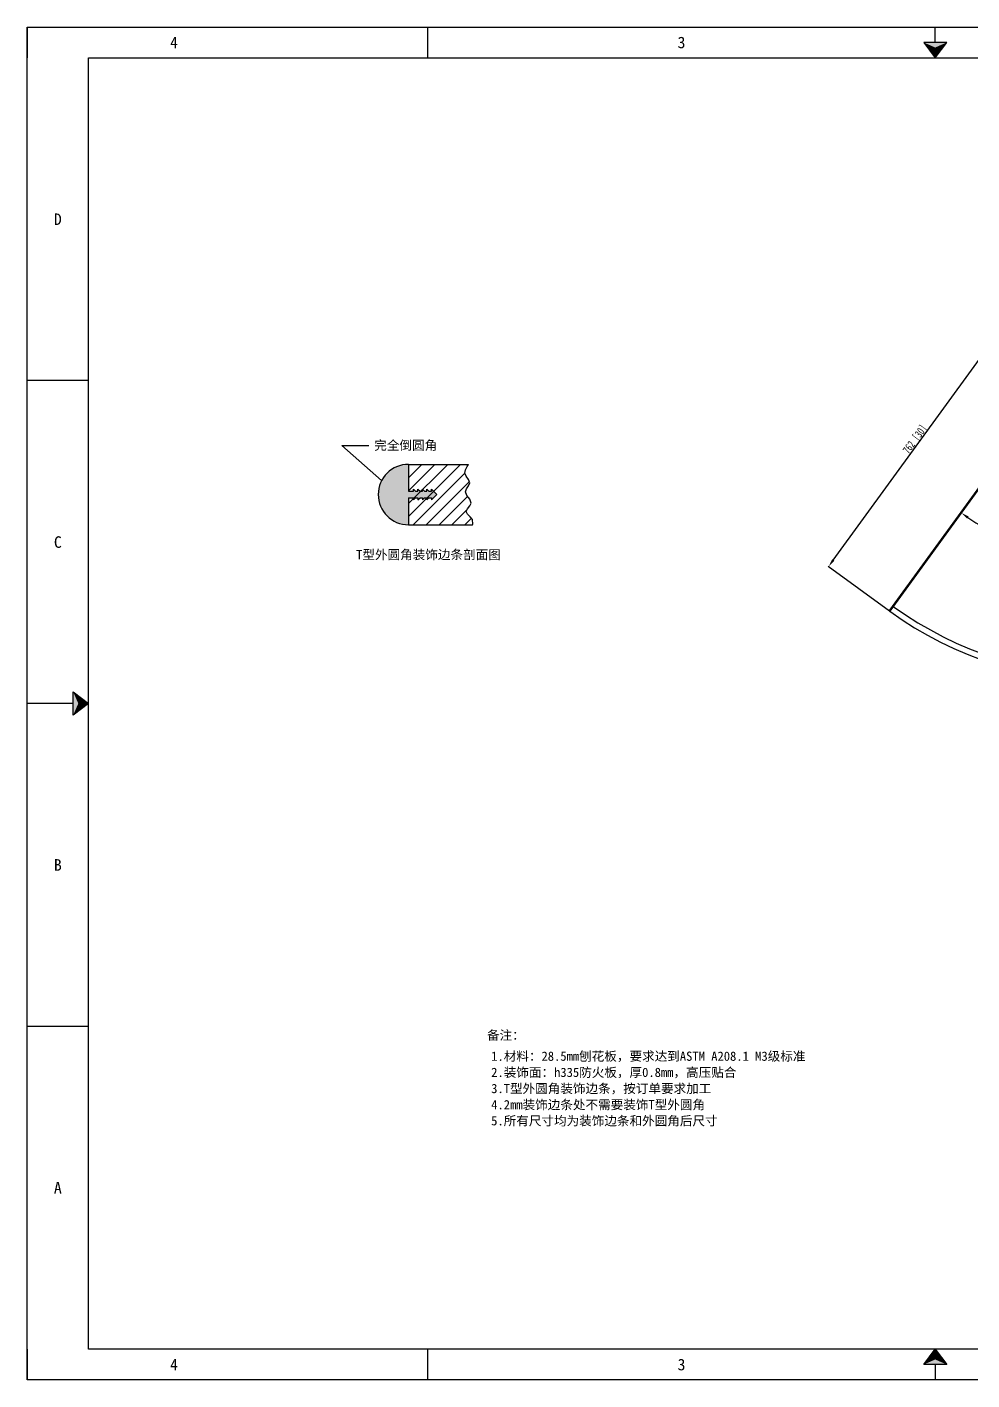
# Model space of a CAD drawing. Header units: inches. Extents: x 777 to 31414, y -57949 to 2393.
# Drawn here: x 24494 to 26833, y -44330 to -40979 of the extents above; entities that cross this region are included whole.
import ezdxf
from ezdxf.enums import TextEntityAlignment as Align

# ---------------------------------------------------------------- set-up
doc = ezdxf.new("R2010")
doc.units = ezdxf.units.IN
doc.header["$LTSCALE"] = 0.605
doc.header["$MEASUREMENT"] = 0
doc.header["$PDMODE"] = 3
doc.header["$PDSIZE"] = 0.25
doc.linetypes.add('DOT', pattern=[0.2, 0.1, -0.1])
doc.layers.get('0').update_dxf_attribs({"linetype": 'CONTINUOUS'})
doc.layers.get('Defpoints').update_dxf_attribs({"linetype": 'CONTINUOUS'})
for name, color, linetype in [('02-05848-001_DXF_HATCHING', 7, 'CONTINUOUS'), ('02-05848-001_DXF_TEXT', 7, 'CONTINUOUS'), ('02-05849-001DXF_CONTINUOUS_LINE', 7, 'CONTINUOUS'), ('print', 30, 'CONTINUOUS')]:
    doc.layers.add(name, color=color, linetype=linetype)
doc.layers.add('dim', color=2, linetype='CONTINUOUS', lineweight=9)
doc.styles.add('Dartop', font='')
doc.styles.add('hzHT', font='simhei.ttf')
doc.styles.get("Standard").update_dxf_attribs({"font": 'txt', "width": 0.7})
doc.styles.get('Dartop').set_extended_font_data('FangSong_GB2312')
doc.dimstyles.new('ISO-25', dxfattribs={"dimtxt": 20, "dimasz": 20, "dimexe": 1.25, "dimexo": 0.625, "dimtad": 1, "dimdec": 1, "dimtxsty": 'Standard', "dimcen": 2.5, "dimadec": 0, "dimazin": 0, "dimtfac": 1, "dimtdec": 1, "dimtmove": 0, "dimatfit": 3, "dimfxl": 0, "dimarcsym": 0})
doc.dimstyles.get("Standard").update_dxf_attribs({"dimtxt": 0.1, "dimasz": 0.125, "dimexe": 0.18, "dimexo": 0.0625, "dimgap": 0.09, "dimtad": 0, "dimtih": 1, "dimtoh": 1, "dimdec": 3, "dimzin": 4, "dimdsep": 46, "dimtxsty": 'Standard', "dimblk": '_FILLED', "dimblk1": '_FILLED', "dimblk2": '_FILLED', "dimcen": 0.09, "dimadec": 0, "dimazin": 0, "dimtol": 1, "dimtp": 0.008, "dimtm": 0.008, "dimtfac": 1, "dimtdec": 3, "dimtofl": 0, "dimtmove": 0, "dimatfit": 3, "dimldrblk": '_FILLED', "dimfxl": 0, "dimtolj": 1, "dimtzin": 4, "dimarcsym": 0})

# ---------------------------------------------------------------- blocks, each defined once
blk = doc.blocks.new('_FILLED')
at = {"color": 0, "linetype": 'ByBlock'}
blk.add_solid([(0, 0), (-1, 0.16), (-1, -0.16)], dxfattribs=at)
blk = doc.blocks.new('*U5')
at = {"color": 254, "linetype": 'Continuous', "extrusion": (0, 0, -1)}
for points in [[(-17, 0.333), (-16.812, 0.25), (-17, 0.5)], [(-17, 0.333), (-17, 0.5), (-17.188, 0.25)], [(-17, 0.333), (-17.188, 0.25), (-16.812, 0.25)]]:
    blk.add_solid(points, dxfattribs=at)
blk = doc.blocks.new('*U6')
at = {"color": 254, "linetype": 'Continuous'}
for points in [[(17, 21.667), (17.188, 21.75), (16.812, 21.75)], [(17, 21.667), (16.812, 21.75), (17, 21.5)], [(17, 21.667), (17, 21.5), (17.188, 21.75)]]:
    blk.add_solid(points, dxfattribs=at)
blk = doc.blocks.new('*U3')
at = {"color": 254, "linetype": 'Continuous', "extrusion": (0, 0, -1)}
for points in [[(-0.833, 11), (-0.75, 10.812), (-0.75, 11.188)], [(-0.833, 11), (-0.75, 11.188), (-1, 11)], [(-0.833, 11), (-1, 11), (-0.75, 10.812)]]:
    blk.add_solid(points, dxfattribs=at)
blk = doc.blocks.new('*D171')
at = {"layer": 'Defpoints', "color": 0}
for p in [(26926.3, -41699), (27077.9, -41809.2), (26630, -42425.6)]:
    blk.add_point(p, dxfattribs=at)
at = {"layer": 'dim', "color": 0, "lineweight": -2}
for p, q in [((27077.4, -41808.8), (26925.2, -41698.3)), ((26490.1, -42299.3), (26914.5, -41715.2)), ((26629.5, -42425.3), (26477.4, -42314.7))]:
    blk.add_line(p, q, dxfattribs=at)
at = {"layer": 'dim', "color": 0}
for points in [[(26911.8, -41713.2), (26917.2, -41717.1), (26926.3, -41699)], [(26487.4, -42297.3), (26492.8, -42301.2), (26478.4, -42315.5)]]:
    blk.add_solid(points, dxfattribs=at)
at = {"layer": 'dim', "color": 0, "insert": (26693.7, -42001), "char_height": 20, "attachment_point": 5, "rotation": 54}
blk.add_mtext('762 [30]', dxfattribs=at)
blk = doc.blocks.new('*D172')
at = {"layer": 'Defpoints', "color": 0}
for p in [(27232.4, -41766.4), (27077.9, -41809.2), (27041.9, -42287), (26638.8, -42413.5), (27709.6, -42423.2)]:
    blk.add_point(p, dxfattribs=at)
at = {"layer": 'dim', "color": 0, "lineweight": -2}
blk.add_arc((27170.7, -41681.5), 619.1, 235.8511, 304.1489, dxfattribs=at)
at = {"layer": 'dim', "color": 0}
for points in [[(26821.2, -42196.5), (26825.1, -42191.1), (26806.8, -42182.3)], [(27516.3, -42191.1), (27520.1, -42196.5), (27534.5, -42182.3)]]:
    blk.add_solid(points, dxfattribs=at)
at = {"layer": 'dim', "color": 0, "insert": (27201.9, -42289.1), "char_height": 20, "attachment_point": 5, "rotation": 2.9445}
blk.add_mtext('72°', dxfattribs=at)

msp = doc.modelspace()

# ---------------------------------------------------------------- hatches: boundary and pattern name
at = {"layer": '02-05848-001_DXF_HATCHING', "linetype": 'Continuous'}
h = msp.add_hatch(color=2, dxfattribs=at)
edge = h.paths.add_edge_path()
edge.add_line((25455.75, -42145.04), (25461.79, -42145.04))
edge.add_line((25461.79, -42145.04), (25461.79, -42150.08))
edge.add_line((25461.79, -42150.08), (25466.85, -42145.04))
edge.add_line((25466.85, -42145.04), (25472.9, -42145.04))
edge.add_line((25472.9, -42145.04), (25472.9, -42150.08))
edge.add_line((25472.9, -42150.08), (25477.96, -42145.04))
edge.add_line((25477.96, -42145.04), (25484, -42145.04))
edge.add_line((25484, -42145.04), (25484, -42150.08))
edge.add_line((25484, -42150.08), (25489.06, -42145.04))
edge.add_line((25489.06, -42145.04), (25495.1, -42145.04))
edge.add_line((25495.1, -42145.04), (25495.1, -42150.08))
edge.add_line((25495.1, -42150.08), (25508.38, -42136.85))
edge.add_line((25495.1, -42123.62), (25508.38, -42136.85))
edge.add_line((25495.1, -42128.67), (25495.1, -42123.62))
edge.add_line((25489.06, -42128.67), (25495.1, -42128.67))
edge.add_line((25484, -42123.62), (25489.06, -42128.67))
edge.add_line((25484, -42128.67), (25484, -42123.62))
edge.add_line((25477.96, -42128.67), (25484, -42128.67))
edge.add_line((25472.9, -42123.62), (25477.96, -42128.67))
edge.add_line((25472.9, -42128.67), (25472.9, -42123.62))
edge.add_line((25466.85, -42128.67), (25472.9, -42128.67))
edge.add_line((25461.79, -42123.62), (25466.85, -42128.67))
edge.add_line((25461.79, -42128.67), (25461.79, -42123.62))
edge.add_line((25455.75, -42128.67), (25461.79, -42128.67))
edge.add_line((25450.69, -42123.62), (25455.75, -42128.67))
edge.add_line((25450.69, -42128.67), (25450.69, -42123.62))
edge.add_line((25438.12, -42128.67), (25450.69, -42128.67))
edge.add_line((25438.12, -42062.05), (25438.12, -42128.67))
edge.add_arc((25438.12, -42136.85), 74.8, 90, 270)
edge.add_line((25438.12, -42145.04), (25438.12, -42211.66))
edge.add_line((25438.12, -42145.04), (25450.69, -42145.04))
edge.add_line((25450.69, -42145.04), (25450.69, -42150.08))
edge.add_line((25450.69, -42150.08), (25455.75, -42145.04))

# ---------------------------------------------------------------- linework, layer by layer
at = {"color": 0, "linetype": 'DOT'}
for p, q in [((24493.92, -40979.15), (29255.16, -40979.15)), ((24493.92, -44253.36), (24493.92, -41055.3)), ((29255.16, -44329.51), (24493.92, -44329.51))]:
    msp.add_line(p, q, dxfattribs=at)
at = {"color": 0}
for p, q in [((24493.92, -40979.15), (24493.92, -41055.3)), ((25486.01, -41055.3), (25486.01, -40979.15)), ((26742.39, -41017.22), (26742.39, -40979.15)), ((24646.21, -44253.36), (24646.21, -41055.3)), ((24646.21, -41055.3), (29179.01, -41055.3)), ((24646.21, -41854.81), (24493.92, -41854.81)), ((24608.14, -42654.33), (24493.92, -42654.33)), ((24646.21, -43453.85), (24493.92, -43453.85)), ((24493.92, -44253.36), (24493.92, -44329.51)), ((29179.01, -44253.36), (24646.21, -44253.36)), ((25486.01, -44329.51), (25486.01, -44253.36)), ((26742.39, -44291.43), (26742.39, -44329.51))]:
    msp.add_line(p, q, dxfattribs=at)
at = {"color": 2, "linetype": 'Continuous'}
for p, q in [((25438.12, -42095.31), (25471.38, -42062.05)), ((25438.12, -42127.34), (25503.41, -42062.05)), ((25438.12, -42159.37), (25535.44, -42062.05)), ((25438.12, -42191.39), (25567.46, -42062.05)), ((25449.89, -42211.66), (25577.6, -42083.94)), ((25481.91, -42211.66), (25589.05, -42104.52)), ((25513.94, -42211.66), (25584.28, -42141.31)), ((25545.97, -42211.66), (25583.78, -42173.85)), ((25578, -42211.66), (25593.85, -42195.8))]:
    msp.add_line(p, q, dxfattribs=at)
at = {"color": 7, "linetype": 'Continuous'}
for p, q in [((25438.12, -42062.05), (25438.12, -42128.67)), ((25438.12, -42062.05), (25586.5, -42062.05)), ((25577.54, -42083.83), (25579.12, -42075.85)), ((25579.12, -42075.85), (25583.77, -42067.7)), ((25583.77, -42067.7), (25586.5, -42062.05)), ((25581.38, -42091.74), (25577.54, -42083.83)), ((25587.22, -42099.58), (25581.38, -42091.74)), ((25590.15, -42107.47), (25587.22, -42099.58)), ((25587.26, -42115.06), (25590.15, -42107.47)), ((25438.12, -42128.67), (25450.69, -42128.67)), ((25438.12, -42145.04), (25438.12, -42211.66)), ((25438.12, -42145.04), (25450.69, -42145.04)), ((25450.69, -42128.67), (25450.69, -42123.62)), ((25450.69, -42123.62), (25455.75, -42128.67)), ((25450.69, -42150.08), (25455.75, -42145.04)), ((25450.69, -42145.04), (25450.69, -42150.08)), ((25455.75, -42128.67), (25461.79, -42128.67)), ((25455.75, -42145.04), (25461.79, -42145.04)), ((25461.79, -42128.67), (25461.79, -42123.62)), ((25461.79, -42123.62), (25466.85, -42128.67)), ((25461.79, -42150.08), (25466.85, -42145.04)), ((25461.79, -42145.04), (25461.79, -42150.08)), ((25466.85, -42128.67), (25472.9, -42128.67)), ((25466.85, -42145.04), (25472.9, -42145.04)), ((25472.9, -42128.67), (25472.9, -42123.62)), ((25472.9, -42123.62), (25477.96, -42128.67)), ((25472.9, -42150.08), (25477.96, -42145.04)), ((25472.9, -42145.04), (25472.9, -42150.08)), ((25477.96, -42128.67), (25484, -42128.67)), ((25477.96, -42145.04), (25484, -42145.04)), ((25484, -42128.67), (25484, -42123.62)), ((25484, -42123.62), (25489.06, -42128.67)), ((25484, -42150.08), (25489.06, -42145.04)), ((25484, -42145.04), (25484, -42150.08)), ((25489.06, -42128.67), (25495.1, -42128.67)), ((25489.06, -42145.04), (25495.1, -42145.04)), ((25495.1, -42128.67), (25495.1, -42123.62)), ((25495.1, -42123.62), (25508.38, -42136.85)), ((25495.1, -42150.08), (25508.38, -42136.85)), ((25495.1, -42145.04), (25495.1, -42150.08)), ((25579.11, -42130.33), (25582.03, -42122.7)), ((25582.91, -42139.54), (25579.11, -42130.33)), ((25582.03, -42122.7), (25587.26, -42115.06)), ((25590.02, -42148.71), (25582.91, -42139.54)), ((25581.48, -42179.2), (25584.42, -42172.36)), ((25584.42, -42185.71), (25581.48, -42179.2)), ((25584.42, -42172.36), (25589.91, -42165.2)), ((25589.91, -42165.2), (25593.3, -42157.91)), ((25593.3, -42157.91), (25590.02, -42148.71)), ((25438.12, -42211.66), (25597.15, -42211.66)), ((25590.76, -42192.13), (25584.42, -42185.71)), ((25596.45, -42198.9), (25590.76, -42192.13)), ((25597.8, -42210.28), (25596.45, -42198.9)), ((25597.15, -42211.66), (25597.8, -42210.28))]:
    msp.add_line(p, q, dxfattribs=at)
at = {"color": 0}
for points in [[(26742.39, -41055.3), (26770.95, -41017.22), (26713.84, -41017.22), (26742.39, -41055.3)], [(24646.21, -42654.33), (24608.14, -42682.88), (24608.14, -42625.78), (24646.21, -42654.33)], [(26742.39, -44253.36), (26770.95, -44291.43), (26713.84, -44291.43), (26742.39, -44253.36)]]:
    msp.add_lwpolyline(points, close=True, dxfattribs=at)
at = {"color": 7, "linetype": 'Continuous'}
msp.add_arc((25438.12, -42136.85), 74.8, 90, 270, dxfattribs=at)
for radius in [906, 921]:
    msp.add_arc((27169.42, -41679.76), radius, 234.12469, 305.87531)
at = {"layer": '02-05849-001DXF_CONTINUOUS_LINE', "color": 7, "linetype": 'Continuous'}
for p, q in [((27076.23, -41808.01), (26629.25, -42423.24)), ((27077.88, -41809.16), (26629.69, -42426.04))]:
    msp.add_line(p, q, dxfattribs=at)
at = {"layer": 'dim'}
msp.add_arc((26630.86, -42424.42), 2, 144, 234.12469, dxfattribs=at)
at = {"layer": 'print'}
msp.add_lwpolyline([(24493.92, -40979.15), (29331.3, -40979.15), (29331.3, -44329.51), (24493.92, -44329.51)], close=True, dxfattribs=at)

# ---------------------------------------------------------------- block references
at = {"color": 0, "linetype": 'Continuous', "xscale": 152.2888407109637, "yscale": 152.2888407109637, "zscale": 152.2888407109637}
for name, p in [('*U6', (24153.48, -44329.51)), ('*U3', (24493.92, -44329.51)), ('*U5', (24153.48, -44329.51))]:
    msp.add_blockref(name, p, dxfattribs=at)

# ---------------------------------------------------------------- texts
at = {"color": 0}
for s, height, style, p in [('4', 28.55, 'Dartop', (24857.82, -41017.22)), ('3', 28.55, 'Dartop', (26114.2, -41017.22)), ('D', 28.55, 'Dartop', (24570.07, -41455.06)), ('C', 28.55, 'Dartop', (24570.07, -42254.57)), ('T型外圆角装饰边条剖面图', 22.8433, 'hzHT', (25487.74, -42285.58)), ('B', 28.55, 'Dartop', (24570.07, -43054.09)), ('备注：', 22.843, 'hzHT', (25679.4, -43475.74)), ('1.材料：28.5mm刨花板，要求达到ASTM A208.1 M3级标准', 22.8433, 'hzHT', (26032.09, -43527.72)), ('2.装饰面：h335防火板，厚0.8mm，高压贴合           ', 22.8433, 'hzHT', (26032.09, -43567.72)), ('3.T型外圆角装饰边条，按订单要求加工               ', 22.8433, 'hzHT', (26032.09, -43607.72)), ('4.2mm装饰边条处不需要装饰T型外圆角                ', 22.8433, 'hzHT', (26032.09, -43647.72)), ('5.所有尺寸均为装饰边条和外圆角后尺寸              ', 22.8433, 'hzHT', (26032.09, -43687.72)), ('A', 28.55, 'Dartop', (24570.07, -43853.6)), ('4', 28.55, 'Dartop', (24857.82, -44291.43)), ('3', 28.55, 'Dartop', (26114.2, -44291.43))]:
    msp.add_text(s, height=height, dxfattribs=dict(at, style=style)).set_placement(p, align=Align.MIDDLE_CENTER)
at = {"layer": 'dim', "color": 0, "style": 'hzHT'}
msp.add_text('完全倒圆角', height=22.843, dxfattribs=at).set_placement((25431.42, -42014.83), align=Align.MIDDLE_CENTER)

# ---------------------------------------------------------------- dimensions: what is measured, and where the dimension line sits
at = {"layer": 'dim'}
dim = msp.add_aligned_dim(p1=(26629.99, -42425.63), p2=(27077.88, -41809.16), distance=187.42, dimstyle='ISO-25', dxfattribs=at)
dim.commit()
dim.dimension.update_dxf_attribs({"geometry": '*D171', "text_midpoint": (26693.72, -42000.99)})
dim = msp.add_angular_dim_2l(base=(27041.95, -42287), line1=((27709.59, -42423.24), (27232.4, -41766.44)), line2=((27077.88, -41809.16), (26638.78, -42413.53)), dimstyle='ISO-25', dxfattribs=at)
dim.commit()
dim.dimension.update_dxf_attribs({"geometry": '*D172', "text_midpoint": (27202.46, -42299.72), "dimtype": 162})

# ---------------------------------------------------------------- leaders
at = {"layer": '02-05848-001_DXF_TEXT', "color": 2, "linetype": 'Continuous'}
msp.add_leader([(25371.79, -42102.26), (25272.88, -42015.11), (25340.38, -42015.11)], dimstyle='Standard', override={"dimtad": 0}, dxfattribs=at)

doc.saveas('drawing.dxf')
